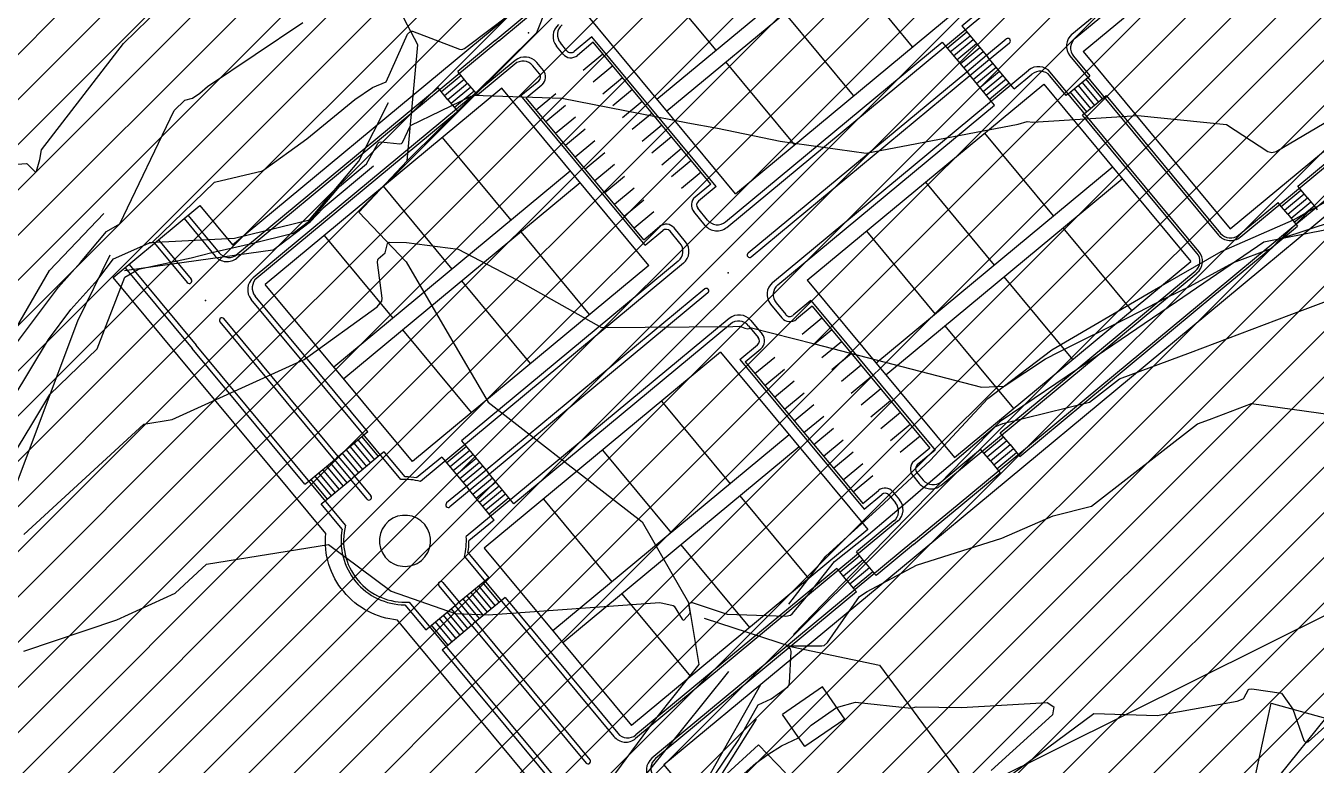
# Model space of a CAD drawing. Extents: x 13365 to 36625, y 86498 to 171760.
# Drawn here: x 15876.2 to 16128.3, y 88452.8 to 88597.3 of the extents above; entities that cross this region are included whole.
import ezdxf

# ---------------------------------------------------------------- set-up
doc = ezdxf.new("R2010")
doc.units = 0
doc.header["$LTSCALE"] = 5
doc.header["$MEASUREMENT"] = 0
doc.linetypes.add('A_CONTINUOUS_LINE', pattern=[0])
doc.linetypes.add('CHARACTER_DASH_D', pattern=[0])
for name, color, linetype in [('Commercial', 11, 'Continuous'), ('CONTOUR', 255, 'Continuous'), ('ELECTRIC', 240, 'A_CONTINUOUS_LINE'), ('EXISTING BUILDING', 21, 'A_CONTINUOUS_LINE'), ('EXISTING ROAD', 25, 'A_CONTINUOUS_LINE'), ('Phase1', 7, 'Continuous'), ('RELIEF', 255, 'A_CONTINUOUS_LINE'), ('Residential', 51, 'Continuous'), ('STREAM & RIVER FRONT', 161, 'A_CONTINUOUS_LINE')]:
    doc.layers.add(name, color=color, linetype=linetype)

msp = doc.modelspace()

# ---------------------------------------------------------------- hatches: boundary and pattern name
at = {"layer": 'Commercial', "linetype": 'Continuous'}
h = msp.add_hatch(dxfattribs=at)
h.set_pattern_fill('ANSI31', color=256, scale=50, style=0)
edge = h.paths.add_edge_path()
edge.add_arc((15950.24, 88496.61), 15.56, 174.6777, 264.6777, ccw=False)
edge.add_line((15934.75, 88498.05), (15906.02, 88532.68))
edge.add_line((15906.02, 88532.68), (15899.63, 88540.38))
edge.add_line((15899.63, 88540.38), (15893.25, 88548.08))
edge.add_line((15893.25, 88548.08), (15910.18, 88562.12))
edge.add_line((15910.18, 88562.12), (15916.56, 88554.43))
edge.add_line((15916.56, 88554.43), (15962.74, 88592.74))
edge.add_line((15962.74, 88592.74), (16082.04, 88691.7))
edge.add_line((16082.04, 88691.7), (16199.02, 88788.75))
edge.add_line((16199.02, 88788.75), (16197.43, 88790.67))
edge.add_line((16197.43, 88790.67), (16212.05, 88802.8))
edge.add_line((16212.05, 88802.8), (16220.35, 88792.79))
edge.add_line((16220.35, 88792.79), (16248.76, 88758.55))
edge.add_line((16248.76, 88758.55), (16262.81, 88741.61))
edge.add_line((16262.81, 88741.61), (16291.54, 88706.98))
edge.add_line((16291.54, 88706.98), (16300.8, 88695.82))
edge.add_line((16300.8, 88695.82), (16286.18, 88683.69))
edge.add_line((16286.18, 88683.69), (16283.3, 88687.15))
edge.add_line((16283.3, 88687.15), (16260.21, 88668))
edge.add_line((16260.21, 88668), (16244.43, 88654.91))
edge.add_line((16244.43, 88654.91), (16207.37, 88624.16))
edge.add_line((16207.37, 88624.16), (16155.82, 88581.4))
edge.add_line((16155.82, 88581.4), (16117.83, 88549.88))
edge.add_line((16117.83, 88549.88), (16110.13, 88543.5))
edge.add_line((16110.13, 88543.5), (16047.02, 88491.14))
edge.add_line((16047.02, 88491.14), (16000.84, 88452.83))
edge.add_line((16000.84, 88452.83), (16013.34, 88437.77))
edge.add_line((16013.34, 88437.77), (15992.73, 88428.16))
edge.add_line((15992.73, 88428.16), (15983.91, 88438.79))
edge.add_line((15983.91, 88438.79), (15977.52, 88446.48))
edge.add_line((15977.52, 88446.48), (15948.79, 88481.12))
at = {"layer": 'Residential', "linetype": 'Continuous'}
h = msp.add_hatch(dxfattribs=at)
h.set_pattern_fill('ANSI31', color=256, scale=50, style=0)
h.paths.add_polyline_path([(15494.79, 88343.41), (15503.05, 88354.41), (15508.54, 88365.97), (15518.89, 88373.27), (15533.51, 88383.62), (15558.48, 88393.35), (15577.97, 88397), (15607.07, 88403.29), (15633.43, 88411.09), (15654.74, 88415.7), (15676.1, 88420.04), (15693.91, 88430.32), (15706.96, 88438.23), (15719.63, 88447.71), (15731.89, 88457.2), (15742.58, 88464.71), (15752.47, 88472.22), (15759.59, 88482.5), (15770.27, 88493.96), (15781.01, 88509.86), (15800.74, 88539.42), (15819.59, 88560.76), (15833.33, 88584.79), (15840.8, 88609.85), (15845.3, 88632.32), (15851.48, 88654.79), (15854.3, 88685.13), (15858.23, 88705.92), (15868.1, 88730.61), (15884.93, 88750.05), (15909.11, 88767.38), (15929.62, 88784.71), (15946.97, 88802.57), (15959.58, 88816.75), (15976.31, 88831.6), (15988.68, 88843.96), (15999.3, 88855.15), (16010.44, 88865.27), (16025.64, 88888.55), (16038.81, 88906.77), (16059.07, 88923.97), (16078.48, 88949.09), (16109.59, 88960.28), (16133.23, 88970.22), (16158.29, 88983.66), (16181.47, 88991.65), (16209.45, 88998.03), (16237.42, 89001.23), (16258.26, 89000.15), (16285.47, 89001.69), (16309.96, 89002.78), (16328.69, 89000), (16352.28, 89000.7), (16380.04, 89006.24), (16405.71, 89009.71), (16432.07, 89013.17), (16461.22, 89017.33), (16497.3, 89023.57), (16526.44, 89031.89), (16559.74, 89039.51), (16578.48, 89049.91), (16592.35, 89063.77), (16600.68, 89080.41), (16607.78, 89097.88), (16605.7, 89118.67), (16598.76, 89132.53), (16590.44, 89142.24), (16587.66, 89159.57), (16586.97, 89174.81), (16584.89, 89197.69), (16586.97, 89211.55), (16593.21, 89217.79), (16605.01, 89218.48), (16614.72, 89212.24), (16624.43, 89204.62), (16634.15, 89195.61), (16640.39, 89185.9), (16647.33, 89172.04), (16652.88, 89158.87), (16658.43, 89140.16), (16658.43, 89125.6), (16663.29, 89111.05), (16667.45, 89094.41), (16672.91, 89086.02), (16679.34, 89079.24), (16685.41, 89074.24), (16692.2, 89071.03), (16696.49, 89064.25), (16703.28, 89056.04), (16713.28, 89051.4), (16724.35, 89050.33), (16736.14, 89049.26), (16742.57, 89046.41), (16745.78, 89040.7), (16749, 89032.85), (16755.07, 89026.07), (16761.5, 89021.07), (16772.86, 89016.17), (16781.32, 89014.73), (16791.22, 89015.14), (16798.23, 89016.17), (16803.59, 89016.38), (16811.02, 89014.73), (16820.51, 89012.05), (16828.96, 89008.75), (16838.04, 89005.46), (16842.85, 89003.14), (16850.27, 88999.84), (16855.43, 88996.96), (16862.03, 88993.87), (16865.74, 88989.74), (16869.04, 88985.21), (16867.81, 88980.89), (16865.33, 88976.35), (16861.41, 88972.23), (16857.89, 88968.43), (16853.15, 88964.11), (16847.16, 88958.75), (16840.36, 88952.16), (16834.17, 88945.36), (16828.4, 88937.94), (16823.43, 88931.05), (16818.89, 88924.87), (16814.35, 88918.28), (16808.17, 88911.89), (16800.33, 88904.88), (16793.11, 88899.11), (16787.75, 88893.55), (16782.39, 88887.99), (16779.28, 88882.12), (16777.22, 88876.35), (16777.22, 88869.76), (16776.8, 88862.96), (16776.6, 88856.36), (16774.95, 88849.57), (16772.68, 88844), (16769.79, 88839.47), (16766.08, 88836.38), (16761.95, 88834.53), (16757.42, 88833.08), (16749.79, 88833.08), (16738.24, 88832.88), (16728.08, 88831.98), (16721.27, 88831.15), (16714.47, 88830.12), (16708.49, 88828.68), (16702.71, 88826), (16699.62, 88822.5), (16697.76, 88818.17), (16697.97, 88812.61), (16699, 88805.81), (16699.82, 88800.04), (16700.44, 88795.92), (16700, 88789.22), (16697.94, 88783.45), (16695.05, 88777.68), (16692.37, 88770.67), (16688.66, 88764.08), (16684.95, 88758.52), (16679.79, 88754.6), (16674.22, 88749.45), (16668.45, 88743.48), (16662.26, 88737.3), (16653.96, 88731.41), (16649.63, 88727.7), (16640.14, 88721.73), (16632.1, 88715.96), (16620.75, 88707.72), (16611.47, 88700.51), (16599.51, 88692.27), (16589.55, 88686.14), (16580.47, 88678.73), (16571.6, 88671.1), (16563.56, 88663.48), (16555.52, 88657.5), (16544.79, 88650.91), (16530.15, 88642.46), (16514.39, 88633.52), (16499.54, 88625.9), (16487.17, 88620.34), (16477.48, 88616.83), (16464.48, 88609.42), (16448.6, 88600.35), (16437.17, 88594.29), (16421.5, 88586.46), (16411.8, 88580.9), (16397.99, 88572.86), (16386.23, 88566.27), (16371.17, 88554.94), (16361, 88548.89), (16351.51, 88542.09), (16343.88, 88535.5), (16333.78, 88528.28), (16324.29, 88520.46), (16317.69, 88516.54), (16309.03, 88512.83), (16298.72, 88508.51), (16287.9, 88504.05), (16274.15, 88499.34), (16260.78, 88494.83), (16249.67, 88490.13), (16234.99, 88486.18), (16223.31, 88480.91), (16211.26, 88475.64), (16203.73, 88472.07), (16190.55, 88467.74), (16179.34, 88465.04), (16167.85, 88463.91), (16151.28, 88459.58), (16139.23, 88455.07), (16126.05, 88449.99), (16108.72, 88443.97), (16098.5, 88439.02), (16086.83, 88433.75), (16079.86, 88431.31), (16072.33, 88425.47), (16064.98, 88419.08), (16059.15, 88412.87), (16046.86, 88427.97), (16026.65, 88428.3), (16013.4, 88424), (15997.83, 88418.7), (15985.9, 88411.42), (15973.64, 88402.15), (15960.39, 88394.54), (15935.15, 88389.2), (15913.84, 88379.33), (15896.68, 88369.47), (15881.09, 88362.71), (15865.49, 88361.68), (15843.14, 88364.79), (15821.3, 88366.87), (15808.96, 88367.64), (15797.8, 88368.71), (15784.5, 88370), (15769.49, 88370.86), (15751.25, 88370.64), (15731.73, 88370), (15714.09, 88366.67), (15694.41, 88362.99), (15680.14, 88359.75), (15660.69, 88353.49), (15640.15, 88346.79), (15619.17, 88342.48), (15596.47, 88340.53), (15573.72, 88338.78), (15559.14, 88335.05), (15545.23, 88329.97), (15528.27, 88325.9), (15504.18, 88323.19), (15495.03, 88330.84)])
edge = h.paths.add_edge_path(flags=16)
edge.add_arc((15950.24, 88496.61), 15.56, 174.6777, 264.6777, ccw=False)
edge.add_line((15934.75, 88498.05), (15906.02, 88532.68))
edge.add_line((15906.02, 88532.68), (15899.63, 88540.38))
edge.add_line((15899.63, 88540.38), (15893.25, 88548.08))
edge.add_line((15893.25, 88548.08), (15910.18, 88562.12))
edge.add_line((15910.18, 88562.12), (15916.56, 88554.43))
edge.add_line((15916.56, 88554.43), (15962.74, 88592.74))
edge.add_line((15962.74, 88592.74), (16082.04, 88691.7))
edge.add_line((16082.04, 88691.7), (16199.02, 88788.75))
edge.add_line((16199.02, 88788.75), (16197.43, 88790.67))
edge.add_line((16197.43, 88790.67), (16212.05, 88802.8))
edge.add_line((16212.05, 88802.8), (16220.35, 88792.79))
edge.add_line((16220.35, 88792.79), (16248.76, 88758.55))
edge.add_line((16248.76, 88758.55), (16262.81, 88741.61))
edge.add_line((16262.81, 88741.61), (16291.54, 88706.98))
edge.add_line((16291.54, 88706.98), (16300.8, 88695.82))
edge.add_line((16300.8, 88695.82), (16286.18, 88683.69))
edge.add_line((16286.18, 88683.69), (16283.3, 88687.15))
edge.add_line((16283.3, 88687.15), (16260.21, 88668))
edge.add_line((16260.21, 88668), (16244.43, 88654.91))
edge.add_line((16244.43, 88654.91), (16207.37, 88624.16))
edge.add_line((16207.37, 88624.16), (16155.82, 88581.4))
edge.add_line((16155.82, 88581.4), (16117.83, 88549.88))
edge.add_line((16117.83, 88549.88), (16110.13, 88543.5))
edge.add_line((16110.13, 88543.5), (16047.02, 88491.14))
edge.add_line((16047.02, 88491.14), (16000.84, 88452.83))
edge.add_line((16000.84, 88452.83), (16013.34, 88437.77))
edge.add_line((16013.34, 88437.77), (15992.73, 88428.16))
edge.add_line((15992.73, 88428.16), (15983.91, 88438.79))
edge.add_line((15983.91, 88438.79), (15977.52, 88446.48))
edge.add_line((15977.52, 88446.48), (15948.79, 88481.12))

# ---------------------------------------------------------------- linework, layer by layer
at = {"layer": 'CONTOUR', "color": 33, "linetype": 'A_CONTINUOUS_LINE'}
for points in [[(15873.5, 88524.14), (15880.57, 88535.97), (15884.96, 88541.83), (15890.24, 88547.66), (15893.29, 88551.69), (15900.17, 88554.78), (15900.48, 88554.84), (15900.84, 88554.94), (15913.02, 88566.69), (15922.38, 88568.94), (15931.03, 88575.18), (15940.44, 88582.87), (15943.9, 88585.2), (15946.57, 88586.28), (15950.75, 88595.62), (15951.36, 88596.21), (15951.68, 88596.22), (15955.26, 88594.85), (15960.89, 88592.69), (15961.37, 88592.64), (15961.86, 88592.83), (15967.14, 88596.82), (15974.62, 88602.52)], [(15874.51, 88570.23), (15876.24, 88570.38), (15876.41, 88570.3), (15877.9, 88568.76), (15878.1, 88568.71), (15878.25, 88568.85), (15878.92, 88571.13), (15879.24, 88573.01), (15895.26, 88593.82), (15902.5, 88600.86)], [(15868.34, 88504.59), (15877.32, 88519.37), (15877.93, 88520.29), (15880.87, 88525.23), (15890.12, 88534.15), (15895.49, 88548.13), (15898.15, 88549.73), (15908.47, 88551.91), (15912.47, 88552.97), (15920.25, 88554.73), (15928.41, 88556.71), (15931.68, 88559.21), (15932.73, 88560.33), (15937.46, 88565.84), (15942.73, 88570.3), (15944.91, 88574.25), (15945.18, 88574.5), (15945.5, 88574.57), (15949.25, 88574.18), (15949.57, 88574.26), (15949.77, 88574.48), (15951.29, 88577.78), (15963.17, 88583.49), (15963.26, 88583.45), (15963.27, 88583.45), (15963.3, 88583.46), (15963.6, 88583.69), (15980.86, 88583.13), (16005.52, 88578.29), (16011.3, 88577.28), (16023.51, 88574.69), (16040.37, 88572.38), (16070.06, 88578.06), (16071.8, 88578.54), (16072.91, 88578.41), (16075.99, 88578.62), (16093.39, 88579.74), (16110.75, 88577.98), (16118.83, 88572.7), (16119.57, 88572.47), (16120.42, 88572.69), (16129.84, 88578.24)], [(15875.79, 88497.87), (15899.19, 88519.41), (15904.73, 88520.31), (15930.56, 88532.02), (15944.83, 88542.31), (15945.7, 88543.42), (15945.8, 88544.02), (15944.86, 88551.02), (15944.95, 88551.62), (15945.03, 88551.73), (15946.35, 88552.88), (15946.84, 88554.73), (15946.93, 88554.86), (15947.18, 88554.95), (15950.53, 88554.93), (15960.62, 88553.63), (15972.07, 88547.63), (15988.61, 88538.32), (16014.27, 88538.52), (16015.63, 88538.55), (16016.63, 88538.15), (16017.22, 88538.07), (16017.92, 88538.22), (16030.25, 88535.09), (16062.87, 88526.67), (16067.32, 88526.86), (16075.36, 88532.17), (16078.02, 88533.53), (16091.5, 88540.23), (16099.08, 88544.17), (16103.63, 88546.39), (16112.1, 88550.97), (16119.49, 88553.73), (16121.37, 88555.66), (16131.87, 88559.16)], [(15875.77, 88475.05), (15893.97, 88481.17), (15905.31, 88486.36), (15911.48, 88492.03), (15935.32, 88495.9), (15947.57, 88486.77), (15960.06, 88482.39), (15966.46, 88482.13), (16000.01, 88484.55), (16002.65, 88484), (16002.85, 88483.83), (16004.37, 88481.27), (16004.61, 88481.13), (16004.75, 88481.18), (16005.87, 88482.39), (16005.94, 88482.51), (16005.96, 88482.66), (16005.67, 88484.28), (16005.73, 88484.43), (16006.35, 88484.56), (16013.17, 88482.25), (16024.67, 88481.91), (16025.56, 88482.09), (16025.87, 88482.32), (16029.03, 88486.06), (16034.16, 88492.56), (16040.8, 88497.84), (16048.47, 88504.37), (16052.45, 88507.82), (16065.5, 88518.87), (16067.02, 88519.54), (16083.98, 88523.68), (16089.85, 88528.26), (16103.73, 88533.42), (16122.97, 88540.7), (16130.82, 88543.64)], [(16067, 88449.63), (16084.8, 88462.85), (16097.16, 88462.48), (16112.84, 88465.27), (16114, 88465.75), (16114.12, 88465.87), (16115.06, 88467.53), (16115.19, 88467.64), (16115.66, 88467.71), (16121.47, 88466.82), (16123.72, 88463.72), (16125.84, 88457.59), (16126.26, 88457.21), (16126.71, 88457.32), (16130.6, 88460.88)], [(16014.2, 88449.09), (16018.77, 88453.13), (16021.14, 88454.85), (16023.77, 88456.58), (16027.15, 88458.1), (16029.57, 88460.58), (16034.56, 88464.06), (16038.27, 88465.09), (16049.12, 88463.94), (16050.11, 88464.2), (16058.94, 88464.02), (16075.67, 88465.01), (16076.98, 88464.18), (16076.76, 88462.59), (16064.75, 88451.73)]]:
    msp.add_lwpolyline(points, dxfattribs=at)
at = {"layer": 'CONTOUR', "color": 252, "linetype": 'A_CONTINUOUS_LINE'}
for points in [[(15869.81, 88529.23), (15882.54, 88546.21), (15886.86, 88550.98), (15891.93, 88557.03), (15894.54, 88558.57), (15905.14, 88580.73), (15907.22, 88582.74), (15908.74, 88583.11), (15910.14, 88584.12), (15911.67, 88585.37), (15930.29, 88597.9)], [(16010.99, 88451.15), (16015.32, 88457.6), (16019.22, 88464.55), (16021.79, 88465.72), (16025.01, 88468.08), (16025.21, 88468.32), (16025.35, 88468.84), (16025.69, 88474.96), (16025.55, 88475.49), (16025.52, 88475.5), (16025.23, 88475.61), (16025.21, 88475.62), (16025.19, 88475.66), (16025.13, 88476.08), (16025.14, 88476.12), (16025.2, 88476.14), (16025.89, 88476.08), (16031.67, 88476.06), (16032.12, 88476.17), (16032.78, 88476.74), (16039.05, 88485.7), (16040.54, 88486.71), (16050.16, 88491.85), (16066.87, 88497.1), (16076.88, 88501.52), (16084.39, 88503.36), (16105.04, 88519.47), (16107.4, 88520.35), (16115.63, 88523.46), (16139.43, 88520.1)]]:
    msp.add_lwpolyline(points, dxfattribs=at)
at = {"layer": 'ELECTRIC', "linetype": 'A_CONTINUOUS_LINE'}
msp.add_lwpolyline([(16203.42, 88518.63), (16145.3, 88489.67), (16063.9, 88449.15), (15981.13, 88408.22), (15981.72, 88407.28)], dxfattribs=at)
at = {"layer": 'EXISTING BUILDING', "linetype": 'A_CONTINUOUS_LINE'}
for points in [[(16036.14, 88461.78), (16031.79, 88468.06), (16023.99, 88462.68)], [(16036.14, 88461.78), (16028.33, 88456.39), (16023.99, 88462.68)], [(16017.51, 88444.78), (16012.36, 88450.39), (16019.31, 88456.76)], [(16017.51, 88444.78), (16024.56, 88451.25), (16019.31, 88456.76)]]:
    msp.add_lwpolyline(points, dxfattribs=at)
at = {"layer": 'EXISTING ROAD', "linetype": 'A_CONTINUOUS_LINE'}
msp.add_lwpolyline([(16112.03, 88442.71), (16116.09, 88449.26), (16119.46, 88464.89), (16130.08, 88461.97), (16121.16, 88450.86), (16118.38, 88445.36), (16135.11, 88451.37), (16151.84, 88457.38), (16158.53, 88463.74), (16162.53, 88469.26), (16163.53, 88473.25), (16162.13, 88477.52), (16169.2, 88479.95), (16166, 88469.74), (16161.75, 88463.15), (16158.57, 88459.21), (16167.55, 88461.26)], dxfattribs=at)
at = {"layer": 'Phase1'}
for p, q in [((16080.54, 88595.61), (16128.26, 88635.19)), ((16082.71, 88592.21), (16131.2, 88632.44)), ((16081.18, 88594.84), (16121.59, 88628.36)), ((15999.47, 88582.92), (16045.65, 88621.23)), ((16001.38, 88580.61), (16047.56, 88618.92)), ((16049.42, 88593.18), (16036.02, 88609.34)), ((16011.01, 88592.5), (15997.6, 88608.66)), ((15967.87, 88594.39), (15977.1, 88602.05)), ((16014.79, 88564.45), (16060.97, 88602.76)), ((15968.57, 88594.32), (15977.04, 88601.35)), ((16013.11, 88557.86), (16063.14, 88599.36)), ((16037.88, 88583.61), (16024.47, 88599.77)), ((16059.04, 88597.26), (16062.5, 88600.13)), ((16014.79, 88564.45), (15986.06, 88599.09)), ((16059.04, 88597.26), (16059.67, 88596.49)), ((16111.44, 88557.58), (16159.93, 88597.8)), ((15968.57, 88594.32), (15917.39, 88551.86)), ((15967.87, 88594.39), (15960.56, 88588.32)), ((15967.87, 88594.39), (15960.56, 88588.32)), ((15986.75, 88595.11), (15983.29, 88592.24)), ((16011.02, 88565.87), (15986.75, 88595.11)), ((16056.15, 88592.91), (16059.99, 88596.1)), ((16056.78, 88592.14), (16060.63, 88595.33)), ((16057.42, 88591.37), (16061.27, 88594.56)), ((16059.67, 88596.49), (16064.14, 88591.1)), ((16063.82, 88591.49), (16067.67, 88594.68)), ((16113.42, 88555.97), (16161.14, 88595.56)), ((16124.65, 88565.93), (16160.82, 88595.94)), ((15981.11, 88591.73), (15979.84, 88593.27)), ((15981.88, 88592.37), (15980.61, 88593.91)), ((15987.01, 88594.03), (15983.93, 88591.47)), ((15988.92, 88591.72), (15985.08, 88588.52)), ((16009.99, 88566.32), (15987.01, 88594.03)), ((16012.86, 88558.95), (16055.19, 88594.07)), ((16055.19, 88594.07), (16055.83, 88593.3)), ((16055.83, 88593.3), (16060.3, 88587.91)), ((16058.06, 88590.6), (16061.91, 88593.79)), ((16058.7, 88589.83), (16062.55, 88593.02)), ((16059.34, 88589.06), (16063.19, 88592.26)), ((16064.46, 88590.72), (16068.31, 88593.91)), ((16082.71, 88592.21), (16111.44, 88557.58)), ((15971.76, 88590.47), (15920.58, 88548.02)), ((15971.7, 88589.77), (15964.39, 88583.71)), ((15976.5, 88587.9), (15975.22, 88589.44)), ((15977.27, 88588.54), (15975.99, 88590.08)), ((15990.84, 88589.41), (15986.99, 88586.22)), ((16026.34, 88574.03), (16012.93, 88590.19)), ((16059.98, 88588.29), (16063.82, 88591.49)), ((16060.62, 88587.52), (16064.46, 88590.72)), ((16061.25, 88586.75), (16065.1, 88589.95)), ((16061.89, 88585.98), (16065.74, 88589.18)), ((16068.61, 88585.71), (16064.14, 88591.1)), ((16080.15, 88591.39), (16109.2, 88556.37)), ((16080.85, 88591.32), (16084.05, 88587.47)), ((15961.19, 88587.55), (15957.35, 88584.36)), ((15961.83, 88586.78), (15957.98, 88583.59)), ((15960.88, 88587.94), (15960.56, 88588.32)), ((15960.88, 88587.94), (15960.56, 88588.32)), ((15962.47, 88586.01), (15960.88, 88587.94)), ((15962.47, 88586.01), (15960.88, 88587.94)), ((15992.75, 88587.1), (15988.91, 88583.91)), ((16017.26, 88552.86), (16059.98, 88588.29)), ((16017.9, 88552.09), (16060.62, 88587.52)), ((16022.05, 88547.09), (16072.08, 88588.59)), ((16064.77, 88582.52), (16060.3, 88587.91)), ((16062.53, 88585.21), (16066.38, 88588.41)), ((16063.17, 88584.45), (16067.02, 88587.64)), ((16063.81, 88583.68), (16067.66, 88586.87)), ((16069.25, 88584.94), (16072.72, 88587.82)), ((16079.43, 88583.64), (16076.24, 88587.49)), ((16105.35, 88553.17), (16076.3, 88588.19)), ((16079.81, 88583.96), (16083.66, 88587.15)), ((16083.28, 88586.83), (16086.47, 88582.98)), ((16083.66, 88587.15), (16084.05, 88587.47)), ((15956.71, 88585.13), (15917.2, 88552.36)), ((15969.13, 88585.04), (15922.95, 88546.73)), ((15957.03, 88584.75), (15956.71, 88585.13)), ((15958.62, 88582.82), (15957.03, 88584.75)), ((15962.47, 88586.01), (15958.62, 88582.82)), ((15963.11, 88585.24), (15959.26, 88582.05)), ((15963.75, 88584.47), (15959.9, 88581.28)), ((15962.47, 88586.01), (15964.07, 88584.09)), ((15997.86, 88550.4), (15969.13, 88585.04)), ((15972.9, 88583.62), (15976.36, 88586.5)), ((15973.92, 88583.17), (15977, 88585.73)), ((15994.67, 88584.79), (15990.82, 88581.6)), ((16028.84, 88547.52), (16075.02, 88585.83)), ((16064.45, 88582.91), (16068.29, 88586.1)), ((16069.25, 88584.94), (16068.61, 88585.71)), ((16075.02, 88585.83), (16103.75, 88551.19)), ((16080.2, 88584.28), (16083.39, 88580.43)), ((16080.97, 88584.92), (16084.16, 88581.07)), ((16081.74, 88585.56), (16084.93, 88581.71)), ((16082.51, 88586.19), (16085.7, 88582.35)), ((15958.62, 88582.82), (15960.22, 88580.9)), ((15964.07, 88584.09), (15964.39, 88583.71)), ((15997.16, 88554.38), (15972.9, 88583.62)), ((15996.91, 88555.46), (15973.92, 88583.17)), ((15975.84, 88580.86), (15979.69, 88584.06)), ((15977.76, 88578.55), (15981.6, 88581.75)), ((15996.59, 88582.48), (15992.74, 88579.29)), ((16023.07, 88546.64), (16065.4, 88581.75)), ((16065.4, 88581.75), (16064.77, 88582.52)), ((16079.81, 88583.96), (16079.43, 88583.64)), ((16083.01, 88580.11), (16086.85, 88583.3)), ((16086.85, 88583.3), (16087.24, 88583.62)), ((16087.24, 88583.62), (16109.58, 88556.69)), ((16116.62, 88552.12), (16153.73, 88582.91)), ((15960.54, 88580.51), (15921.29, 88547.95)), ((15960.22, 88580.9), (15960.54, 88580.51)), ((15979.67, 88576.25), (15983.52, 88579.44)), ((15998.5, 88580.17), (15994.65, 88576.98)), ((16083.01, 88580.11), (16082.62, 88579.79)), ((16104.97, 88552.85), (16082.62, 88579.79)), ((15981.59, 88573.94), (15985.43, 88577.13)), ((16000.42, 88577.86), (15996.57, 88574.67)), ((15970.99, 88559.3), (15957.58, 88575.46)), ((15983.5, 88571.63), (15987.35, 88574.82)), ((16002.33, 88575.55), (15998.48, 88572.36)), ((16063.47, 88576.25), (16076.88, 88560.09)), ((15985.42, 88569.32), (15989.26, 88572.51)), ((16004.25, 88573.25), (16000.4, 88570.05)), ((15987.33, 88567.01), (15991.18, 88570.2)), ((16006.16, 88570.94), (16002.31, 88567.74)), ((16042.24, 88531.36), (16088.42, 88569.66)), ((15982.53, 88568.88), (15936.36, 88530.57)), ((15984.45, 88566.57), (15938.27, 88528.26)), ((15989.25, 88564.7), (15993.1, 88567.89)), ((16008.08, 88568.63), (16004.23, 88565.44)), ((16044.16, 88529.05), (16090.34, 88567.36)), ((16051.93, 88566.67), (16065.33, 88550.51)), ((15959.45, 88549.72), (15946.04, 88565.89)), ((15991.16, 88562.39), (15995.01, 88565.58)), ((16009.99, 88566.32), (16006.91, 88563.76)), ((16011.02, 88565.87), (16007.55, 88562.99)), ((16121.44, 88561.97), (16125.29, 88565.16)), ((16122.08, 88561.2), (16125.93, 88564.4)), ((16124.97, 88565.55), (16124.65, 88565.93)), ((16126.57, 88563.63), (16124.97, 88565.55)), ((15993.08, 88560.08), (15996.93, 88563.27)), ((16009.34, 88559.28), (16007.42, 88561.59)), ((16113.1, 88556.36), (16120.8, 88562.74)), ((16121.12, 88562.36), (16120.8, 88562.74)), ((16122.72, 88560.43), (16121.12, 88562.36)), ((16122.72, 88560.43), (16126.57, 88563.63)), ((16123.36, 88559.66), (16127.2, 88562.86)), ((16123.99, 88558.89), (16127.84, 88562.09)), ((16126.57, 88563.63), (16128.16, 88561.7)), ((16128.16, 88561.7), (16128.48, 88561.32)), ((15907.1, 88559.57), (15913.17, 88552.26)), ((15907.87, 88560.21), (15913.94, 88552.9)), ((15994.99, 88557.77), (15998.84, 88560.97)), ((16008.89, 88558.25), (16006.65, 88560.95)), ((16122.72, 88560.43), (16124.31, 88558.51)), ((15986.31, 88540.83), (15972.91, 88556.99)), ((15996.91, 88555.46), (15999.99, 88558.02)), ((15997.16, 88554.38), (16000.63, 88557.25)), ((16003.95, 88554.81), (16002.03, 88557.12)), ((16005.04, 88555.06), (16002.8, 88557.76)), ((16040.38, 88557.1), (16053.79, 88540.93)), ((16078.79, 88557.78), (16092.2, 88541.62)), ((16116.94, 88551.74), (16124.63, 88558.12)), ((16124.31, 88558.51), (16124.63, 88558.12)), ((15901.33, 88554.78), (15907.71, 88547.09)), ((15902.1, 88555.42), (15908.48, 88547.72)), ((15947.9, 88540.15), (15934.49, 88556.31)), ((16108.15, 88545.1), (16116.62, 88552.12)), ((16108.47, 88544.72), (16116.94, 88551.74)), ((15895.56, 88549.99), (15901.62, 88542.68)), ((15896.33, 88550.63), (15902.39, 88543.32)), ((15997.86, 88550.4), (15951.68, 88512.1)), ((16004.65, 88550.84), (15953.27, 88508.22)), ((16003.62, 88551.29), (15961.29, 88516.17)), ((16054.93, 88507.45), (16104.96, 88548.95)), ((16057.57, 88512.88), (16103.75, 88551.19)), ((16066.54, 88517.73), (16104.64, 88549.33)), ((15951.68, 88512.1), (15922.95, 88546.73)), ((15974.77, 88531.25), (15961.36, 88547.41)), ((16028.84, 88547.52), (16057.57, 88512.88)), ((16067.25, 88548.2), (16080.66, 88532.04)), ((15949.4, 88508.58), (15920.19, 88543.79)), ((15942.99, 88517.88), (15920.96, 88544.43)), ((16008.8, 88545.84), (15966.08, 88510.4)), ((16009.43, 88545.07), (15966.72, 88509.63)), ((16058.12, 88503.6), (16108.15, 88545.1)), ((16070.37, 88513.11), (16108.47, 88544.72)), ((15901.62, 88542.68), (15908.64, 88534.22)), ((15902.39, 88543.32), (15909.41, 88534.85)), ((16021.66, 88542.86), (16023.89, 88540.17)), ((16022.75, 88543.12), (16024.66, 88540.81)), ((16029.53, 88543.55), (16026.07, 88540.68)), ((16029.79, 88542.46), (16026.71, 88539.91)), ((16029.53, 88543.55), (16053.79, 88514.3)), ((16029.79, 88542.46), (16052.77, 88514.75)), ((15936.44, 88512.45), (15914.1, 88539.39)), ((15937.21, 88513.09), (15914.87, 88540.03)), ((16013.58, 88540.06), (15962.21, 88497.44)), ((16013.84, 88538.97), (15971.51, 88503.86)), ((16017.81, 88539.67), (16020.04, 88536.98)), ((16031.7, 88540.15), (16027.85, 88536.96)), ((15963.22, 88521.67), (15949.82, 88537.84)), ((16017.36, 88538.65), (16019.27, 88536.34)), ((16033.62, 88537.84), (16029.77, 88534.65)), ((16055.7, 88538.62), (16069.11, 88522.46)), ((15930.67, 88507.66), (15908.64, 88534.22)), ((15938.63, 88499.64), (15909.41, 88534.85)), ((16015.68, 88532.06), (16019.14, 88534.93)), ((16016.7, 88531.61), (16019.78, 88534.16)), ((16035.53, 88535.53), (16031.68, 88532.34)), ((16011.9, 88533.47), (15965.73, 88495.16)), ((16011.9, 88533.47), (16040.64, 88498.84)), ((16015.68, 88532.06), (16039.94, 88502.81)), ((16016.7, 88531.61), (16039.69, 88503.9)), ((16018.62, 88529.3), (16022.47, 88532.49)), ((16037.45, 88533.22), (16033.6, 88530.03)), ((16020.53, 88526.99), (16024.38, 88530.18)), ((16039.36, 88530.91), (16035.51, 88527.72)), ((16022.45, 88524.68), (16026.3, 88527.87)), ((16041.28, 88528.61), (16037.43, 88525.41)), ((16043.19, 88526.3), (16039.35, 88523.1)), ((16000.36, 88523.9), (16013.77, 88507.73)), ((16024.36, 88522.37), (16028.21, 88525.56)), ((16045.11, 88523.99), (16041.26, 88520.8)), ((16026.28, 88520.06), (16030.13, 88523.25)), ((16047.02, 88521.68), (16043.18, 88518.49)), ((16028.19, 88517.75), (16032.04, 88520.94)), ((16030.11, 88515.44), (16033.96, 88518.64)), ((16048.94, 88519.37), (16045.09, 88516.18)), ((15942.22, 88517.24), (15936.83, 88512.77)), ((15941.06, 88516.28), (15944.25, 88512.43)), ((15941.83, 88516.92), (15945.02, 88513.07)), ((15942.99, 88517.88), (15942.22, 88517.24)), ((15961.29, 88516.17), (15961.93, 88515.4)), ((16025.31, 88517.31), (15979.13, 88479)), ((16032.02, 88513.13), (16035.87, 88516.33)), ((16050.86, 88517.06), (16047.01, 88513.87)), ((16063.33, 88513.77), (16067.18, 88516.96)), ((16063.97, 88513), (16067.82, 88516.19)), ((16066.86, 88517.35), (16066.54, 88517.73)), ((16068.46, 88515.42), (16066.86, 88517.35)), ((15937.98, 88513.73), (15941.18, 88509.88)), ((15938.75, 88514.37), (15941.94, 88510.52)), ((15939.52, 88515), (15942.71, 88511.16)), ((15940.29, 88515.64), (15943.48, 88511.8)), ((15946.18, 88514.03), (15945.41, 88513.39)), ((15950.26, 88509.11), (15946.18, 88514.03)), ((15962.25, 88515.02), (15958.4, 88511.83)), ((15962.89, 88514.25), (15959.04, 88511.06)), ((15961.93, 88515.4), (15966.4, 88510.02)), ((16027.23, 88515), (15981.05, 88476.69)), ((15988.81, 88514.32), (16002.22, 88498.16)), ((16033.94, 88510.82), (16037.79, 88514.02)), ((16052.77, 88514.75), (16049.69, 88512.2)), ((16053.79, 88514.3), (16050.33, 88511.43)), ((16055, 88508.15), (16062.69, 88514.54)), ((16063.01, 88514.15), (16062.69, 88514.54)), ((16064.61, 88512.23), (16063.01, 88514.15)), ((16064.61, 88512.23), (16068.46, 88515.42)), ((16064.61, 88512.23), (16068.46, 88515.42)), ((16065.25, 88511.46), (16069.1, 88514.65)), ((16065.89, 88510.69), (16069.73, 88513.88)), ((16068.46, 88515.42), (16070.05, 88513.5)), ((15931.44, 88508.3), (15936.83, 88512.77)), ((15934.9, 88511.17), (15938.1, 88507.33)), ((15935.67, 88511.81), (15938.87, 88507.96)), ((15936.44, 88512.45), (15939.64, 88508.6)), ((15937.21, 88513.09), (15940.41, 88509.24)), ((15945.41, 88513.39), (15940.02, 88508.92)), ((15957.44, 88512.98), (15952.52, 88508.9)), ((15957.44, 88512.98), (15958.08, 88512.21)), ((15958.08, 88512.21), (15962.55, 88506.82)), ((15963.53, 88513.48), (15959.68, 88510.29)), ((15964.16, 88512.71), (15960.32, 88509.52)), ((15964.8, 88511.94), (15960.95, 88508.75)), ((15965.44, 88511.17), (15961.59, 88507.98)), ((16035.86, 88508.52), (16039.7, 88511.71)), ((16064.61, 88512.23), (16066.2, 88510.3)), ((16070.05, 88513.5), (16070.37, 88513.11)), ((15931.83, 88508.62), (15935.02, 88504.77)), ((15932.6, 88509.26), (15935.79, 88505.41)), ((15933.36, 88509.9), (15936.56, 88506.05)), ((15934.13, 88510.54), (15937.33, 88506.69)), ((15934.63, 88504.45), (15940.02, 88508.92)), ((15942.83, 88504.75), (15939.64, 88508.6)), ((15943.6, 88505.39), (15940.41, 88509.24)), ((15966.08, 88510.4), (15962.23, 88507.21)), ((15966.72, 88509.63), (15962.87, 88506.44)), ((15967.36, 88508.86), (15963.51, 88505.67)), ((15970.87, 88504.63), (15966.4, 88510.02)), ((16037.77, 88506.21), (16041.62, 88509.4)), ((16049.43, 88509.38), (16050.71, 88507.84)), ((16050.2, 88510.02), (16051.48, 88508.48)), ((16058.83, 88503.54), (16066.52, 88509.92)), ((16066.2, 88510.3), (16066.52, 88509.92)), ((15930.67, 88507.66), (15931.44, 88508.3)), ((15962.23, 88507.21), (15958.38, 88504.02)), ((15962.87, 88506.44), (15959.02, 88503.25)), ((15967.02, 88501.44), (15962.55, 88506.82)), ((15968, 88508.09), (15964.15, 88504.9)), ((15968.63, 88507.32), (15964.79, 88504.13)), ((15969.27, 88506.55), (15965.42, 88503.36)), ((16039.69, 88503.9), (16042.77, 88506.45)), ((16045.58, 88506.19), (16046.86, 88504.65)), ((15933.86, 88503.81), (15934.63, 88504.45)), ((15937.95, 88498.89), (15933.86, 88503.81)), ((15969.91, 88505.78), (15966.06, 88502.59)), ((15970.55, 88505.01), (15966.7, 88501.82)), ((15971.51, 88503.86), (15970.87, 88504.63)), ((15977.27, 88504.74), (15990.68, 88488.58)), ((16015.68, 88505.42), (16029.09, 88489.26)), ((16039.94, 88502.81), (16043.4, 88505.68)), ((16044.81, 88505.55), (16046.09, 88504.01)), ((16049.59, 88495.87), (16058.83, 88503.54)), ((16049.66, 88496.58), (16058.12, 88503.6)), ((16058.83, 88503.54), (16058.83, 88503.54)), ((15967.66, 88500.67), (15967.02, 88501.44)), ((15967.66, 88500.67), (15962.74, 88496.58)), ((16040.64, 88498.84), (15994.46, 88460.53)), ((16046.46, 88500.43), (15995.28, 88457.97)), ((16045.76, 88500.49), (16038.45, 88494.43)), ((16049.66, 88496.58), (15998.48, 88454.12)), ((16049.59, 88495.87), (16042.28, 88489.81)), ((16049.59, 88495.87), (16049.62, 88495.89)), ((15961.85, 88493.58), (15991.06, 88458.36)), ((15962.53, 88494.32), (15966.61, 88489.4)), ((15965.73, 88495.16), (15994.46, 88460.53)), ((15965.73, 88495.16), (15994.46, 88460.53)), ((16004.14, 88495.85), (16017.55, 88479.68)), ((16039.09, 88493.66), (16035.24, 88490.46)), ((16038.77, 88494.04), (16038.45, 88494.43)), ((16040.36, 88492.12), (16038.77, 88494.04)), ((16034.6, 88491.23), (15995.35, 88458.67)), ((16034.92, 88490.85), (16034.6, 88491.23)), ((16036.52, 88488.92), (16034.92, 88490.85)), ((16039.73, 88492.89), (16035.88, 88489.69)), ((16041, 88491.35), (16037.15, 88488.16)), ((16040.36, 88492.12), (16041.96, 88490.19)), ((15957.64, 88488.46), (15960.84, 88484.61)), ((15965.84, 88488.76), (15960.45, 88484.29)), ((15968.65, 88484.6), (15965.45, 88488.44)), ((15966.61, 88489.4), (15965.84, 88488.76)), ((16036.52, 88488.92), (16038.11, 88487)), ((16041.64, 88490.58), (16037.79, 88487.39)), ((16041.96, 88490.19), (16042.28, 88489.81)), ((15956.87, 88487.82), (15960.07, 88483.97)), ((15965.57, 88482.04), (15962.38, 88485.89)), ((15966.34, 88482.68), (15963.15, 88486.53)), ((15967.11, 88483.32), (15963.92, 88487.17)), ((15967.88, 88483.96), (15964.68, 88487.8)), ((15992.59, 88486.27), (16006, 88470.11)), ((16038.43, 88486.62), (15999.18, 88454.05)), ((16038.11, 88487), (16038.43, 88486.62)), ((15950.21, 88484.11), (15954.29, 88479.19)), ((15951.07, 88484.64), (15980.28, 88449.42)), ((15955.06, 88479.82), (15960.45, 88484.29)), ((15962.49, 88479.49), (15959.3, 88483.34)), ((15963.26, 88480.13), (15960.07, 88483.97)), ((15964.03, 88480.76), (15960.84, 88484.61)), ((15964.8, 88481.4), (15961.61, 88485.25)), ((15969.03, 88484.91), (15963.64, 88480.45)), ((15969.8, 88485.55), (15969.03, 88484.91)), ((15969.8, 88485.55), (15991.83, 88459)), ((15959.41, 88476.93), (15956.22, 88480.78)), ((15960.18, 88477.57), (15956.99, 88481.42)), ((15960.95, 88478.21), (15957.76, 88482.06)), ((15961.72, 88478.85), (15958.53, 88482.7)), ((15964.03, 88480.76), (15986.38, 88453.83)), ((15954.29, 88479.19), (15955.06, 88479.82)), ((15958.64, 88476.29), (15955.45, 88480.14)), ((15958.26, 88475.98), (15963.64, 88480.45)), ((15963.26, 88480.13), (15985.61, 88453.19)), ((15957.49, 88475.34), (15958.26, 88475.98)), ((15957.49, 88475.34), (15979.51, 88448.78))]:
    msp.add_line(p, q, dxfattribs=at)
msp.add_lwpolyline([(15948.79, 88481.12, -0.414214), (15934.75, 88498.05), (15906.02, 88532.68), (15899.63, 88540.38), (15893.25, 88548.08), (15910.18, 88562.12), (15916.56, 88554.43), (15962.74, 88592.74), (16082.04, 88691.7), (16199.02, 88788.75)], format="xyb", dxfattribs=at)
for points in [[(16155.82, 88581.4), (16117.83, 88549.88), (16110.13, 88543.5), (16047.02, 88491.14), (16000.84, 88452.83), (16013.34, 88437.77)], [(15977.52, 88446.48), (15948.79, 88481.12)]]:
    msp.add_lwpolyline(points, dxfattribs=at)
for centre, radius, start, end in [((15982.15, 88595.19), 3, 129.6777, 219.6777), ((15982.53, 88595.51), 2.5, 129.6777, 219.6777), ((16068.01, 88594.31), 0.5, 39.6777, 129.6777), ((16068.01, 88594.31), 0.5, 309.6777, 39.6777), ((16082.46, 88593.3), 3, 129.6777, 219.6777), ((16082.78, 88592.92), 2.5, 129.6777, 219.6777), ((15982.65, 88593.01), 2, 219.6777, 309.6777), ((15982.65, 88593.01), 1, 219.6777, 309.6777), ((15973.29, 88587.85), 2.5, 39.6777, 129.6777), ((15973.68, 88588.17), 3, 39.6777, 129.6777), ((16073.99, 88586.28), 3, 39.6777, 129.6777), ((15975.73, 88587.27), 1, 309.6777, 39.6777), ((15975.73, 88587.27), 2, 309.6777, 39.6777), ((16074.31, 88585.89), 2.5, 39.6777, 129.6777), ((16008.19, 88562.23), 2, 129.6777, 219.6777), ((16008.19, 88562.23), 1, 129.6777, 219.6777), ((16011.26, 88560.87), 2.5, 219.6777, 309.6777), ((16001.26, 88556.48), 2, 39.6777, 129.6777), ((16001.26, 88556.48), 1, 39.6777, 129.6777), ((16011.2, 88560.17), 3, 219.6777, 309.6777), ((16111.51, 88558.28), 2.5, 219.6777, 309.6777), ((16002.03, 88553.21), 2.5, 309.6777, 39.6777), ((16002.73, 88553.15), 3, 309.6777, 39.6777), ((16111.51, 88558.28), 3, 219.6777, 309.6777), ((15915.47, 88554.17), 3, 219.6777, 309.6777), ((15915.86, 88554.49), 2.5, 219.6777, 309.6777), ((16017.58, 88552.47), 0.5, 129.6777, 219.6777), ((16017.58, 88552.47), 0.5, 219.6777, 309.6777), ((16103.04, 88551.26), 2.5, 309.6777, 39.6777), ((16103.04, 88551.26), 3, 309.6777, 39.6777), ((15908.1, 88547.4), 0.5, 219.6777, 309.6777), ((15908.1, 88547.4), 0.5, 309.6777, 39.6777), ((15922.5, 88545.71), 3, 129.6777, 219.6777), ((15922.88, 88546.03), 2.5, 129.6777, 219.6777), ((16023.97, 88544.78), 3, 129.6777, 219.6777), ((16024.67, 88544.71), 2.5, 129.6777, 219.6777), ((16009.11, 88545.45), 0.5, 39.6777, 129.6777), ((16009.11, 88545.45), 0.5, 309.6777, 39.6777), ((15914.48, 88539.71), 0.5, 129.6777, 219.6777), ((15914.48, 88539.71), 0.5, 39.6777, 129.6777), ((16015.5, 88537.75), 3, 39.6777, 129.6777), ((16015.43, 88537.05), 2.5, 39.6777, 129.6777), ((16025.43, 88541.44), 2, 219.6777, 309.6777), ((16025.43, 88541.44), 1, 219.6777, 309.6777), ((16018.5, 88535.7), 1, 309.6777, 39.6777), ((16018.5, 88535.7), 2, 309.6777, 39.6777), ((16050.97, 88510.66), 2, 129.6777, 219.6777), ((16050.97, 88510.66), 1, 129.6777, 219.6777), ((15950.24, 88496.61), 12, 75.363, 93.9923), ((15950.24, 88496.61), 12.5, 79.4695, 89.8858), ((16053.4, 88510.08), 2.5, 219.6777, 309.6777), ((16044.04, 88504.91), 2, 39.6777, 129.6777), ((16053.02, 88509.76), 3, 219.6777, 309.6777), ((15943.21, 88505.07), 0.5, 219.6777, 309.6777), ((15943.21, 88505.07), 0.5, 309.6777, 39.6777), ((15958.7, 88503.63), 0.5, 129.6777, 219.6777), ((16044.04, 88504.91), 1, 39.6777, 129.6777), ((16044.16, 88502.42), 2.5, 309.6777, 39.6777), ((16044.55, 88502.73), 3, 309.6777, 39.6777), ((15950.24, 88496.61), 5, 39.6777, 129.6777), ((15958.7, 88503.63), 0.5, 219.6777, 309.6777), ((15950.24, 88496.61), 12.5, 169.4695, 269.8858), ((15950.24, 88496.61), 12, 165.363, 273.9923), ((15950.24, 88496.61), 5, 129.6777, 219.6777), ((15950.24, 88496.61), 5, 309.6777, 39.6777), ((15950.24, 88496.61), 12, 345.363, 3.9923), ((15950.24, 88496.61), 12.5, 349.4695, 359.8858), ((15950.24, 88496.61), 5, 219.6777, 309.6777), ((15957.26, 88488.14), 0.5, 129.6777, 219.6777), ((15957.26, 88488.14), 0.5, 39.6777, 129.6777), ((15993.37, 88460.28), 3, 219.6777, 309.6777), ((15993.75, 88460.6), 2.5, 219.6777, 309.6777), ((15985.99, 88453.51), 0.5, 219.6777, 309.6777), ((15985.99, 88453.51), 0.5, 309.6777, 39.6777), ((16000.39, 88451.81), 3, 129.6777, 219.6777), ((16000.78, 88452.13), 2.5, 129.6777, 219.6777)]:
    msp.add_arc(centre, radius, start, end, dxfattribs=at)
for p in [(15974.4, 88595.91), (15974.4, 88595.91), (15974.4, 88595.91), (15974.4, 88595.91), (15974.4, 88595.91), (15974.4, 88595.91), (15974.4, 88595.91), (15974.4, 88595.91), (15974.4, 88595.91), (15974.4, 88595.91), (16013.35, 88548.96), (16013.35, 88548.96), (16013.35, 88548.96), (15911.29, 88543.56), (15911.29, 88543.56)]:
    msp.add_point(p, dxfattribs=at)
at = {"layer": 'RELIEF'}
for p, q in [((15944.08, 88569.84), (15934.25, 88561.62)), ((15892.6, 88552.45), (15886.23, 88539.52))]:
    msp.add_line(p, q, dxfattribs=at)
for points in [[(15900.29, 88554.91), (15916.95, 88555.78), (15931.6, 88559.36), (15941.24, 88570.82), (15947, 88582.3)], [(16026.12, 88478.3), (16037.72, 88490.3), (16052.21, 88505.21), (16066.71, 88520.11), (16083.82, 88531.75), (16100.94, 88543.38), (16118.05, 88555.01), (16138.23, 88559), (16150.5, 88565.13), (16162.77, 88571.26)], [(16025.25, 88484.22), (16032.48, 88493.62), (16042.96, 88503.13), (16052.85, 88512.28), (16064.1, 88524.41), (16076.64, 88533.95), (16096.2, 88545.41), (16109.69, 88553.17), (16123.86, 88559.36), (16139.62, 88568.23)], [(15924.42, 88553.4), (15931.79, 88559.01), (15934.25, 88561.62)], [(15868.54, 88528.43), (15880.76, 88549.42), (15891.41, 88560.56)], [(15924.42, 88553.4), (15909.92, 88551.38), (15895.43, 88549.35)], [(15886.23, 88539.52), (15878.75, 88519.58), (15871.28, 88499.63), (15863.8, 88479.68)], [(15985.71, 88436.44), (15995.1, 88448.17), (16004.49, 88459.9), (16013.52, 88471.07)], [(15983.21, 88408.29), (15992.86, 88417.54), (16002.69, 88437.61), (16010.2, 88451.58), (16019.75, 88468.55)], [(16018.84, 88461.74), (16011.86, 88450.67), (16011.47, 88445.26), (16006.21, 88436.67), (16002.1, 88426.25), (15995.37, 88414.09), (15980.93, 88405.1)]]:
    msp.add_lwpolyline(points, dxfattribs=at)
at = {"layer": 'STREAM & RIVER FRONT', "linetype": 'CHARACTER_DASH_D'}
msp.add_line((15950.65, 88570.89), (15952.77, 88593.52), dxfattribs=at)
at = {"layer": 'STREAM & RIVER FRONT', "linetype": 'Continuous'}
for points in [[(15952.77, 88593.52), (15943.95, 88610.37), (15938.97, 88623.44), (15931.4, 88642.37), (15921.76, 88664.11), (15910.66, 88676.58), (15900.27, 88685.29), (15889.88, 88694), (15882.37, 88708.82), (15877.78, 88720.39), (15874.62, 88739.15), (15871.93, 88748.71)], [(16072.29, 88738.22), (16060.3, 88723.79), (16048.31, 88709.35), (16036.33, 88694.92), (16027.22, 88685.3), (16018.11, 88675.68), (16006.06, 88662.1), (15998.81, 88648.71), (15991.56, 88635.31), (15983.74, 88615.59), (15975.92, 88595.87), (15963.28, 88583.38), (15950.65, 88570.89), (15941.22, 88560.81), (15950.5, 88551.14), (15958.49, 88537.42), (15966.48, 88523.7), (15981.51, 88512.01), (15996.55, 88500.32), (16005.6, 88484.55), (16007.62, 88472.45), (15998.93, 88461.47), (15988.04, 88446.8)], [(16008.69, 88481.52), (16025.87, 88475.88), (16042.93, 88472.34), (16050.46, 88462.12), (16057.99, 88451.91), (16068.82, 88434.68)]]:
    msp.add_lwpolyline(points, dxfattribs=at)

doc.saveas('drawing.dxf')
